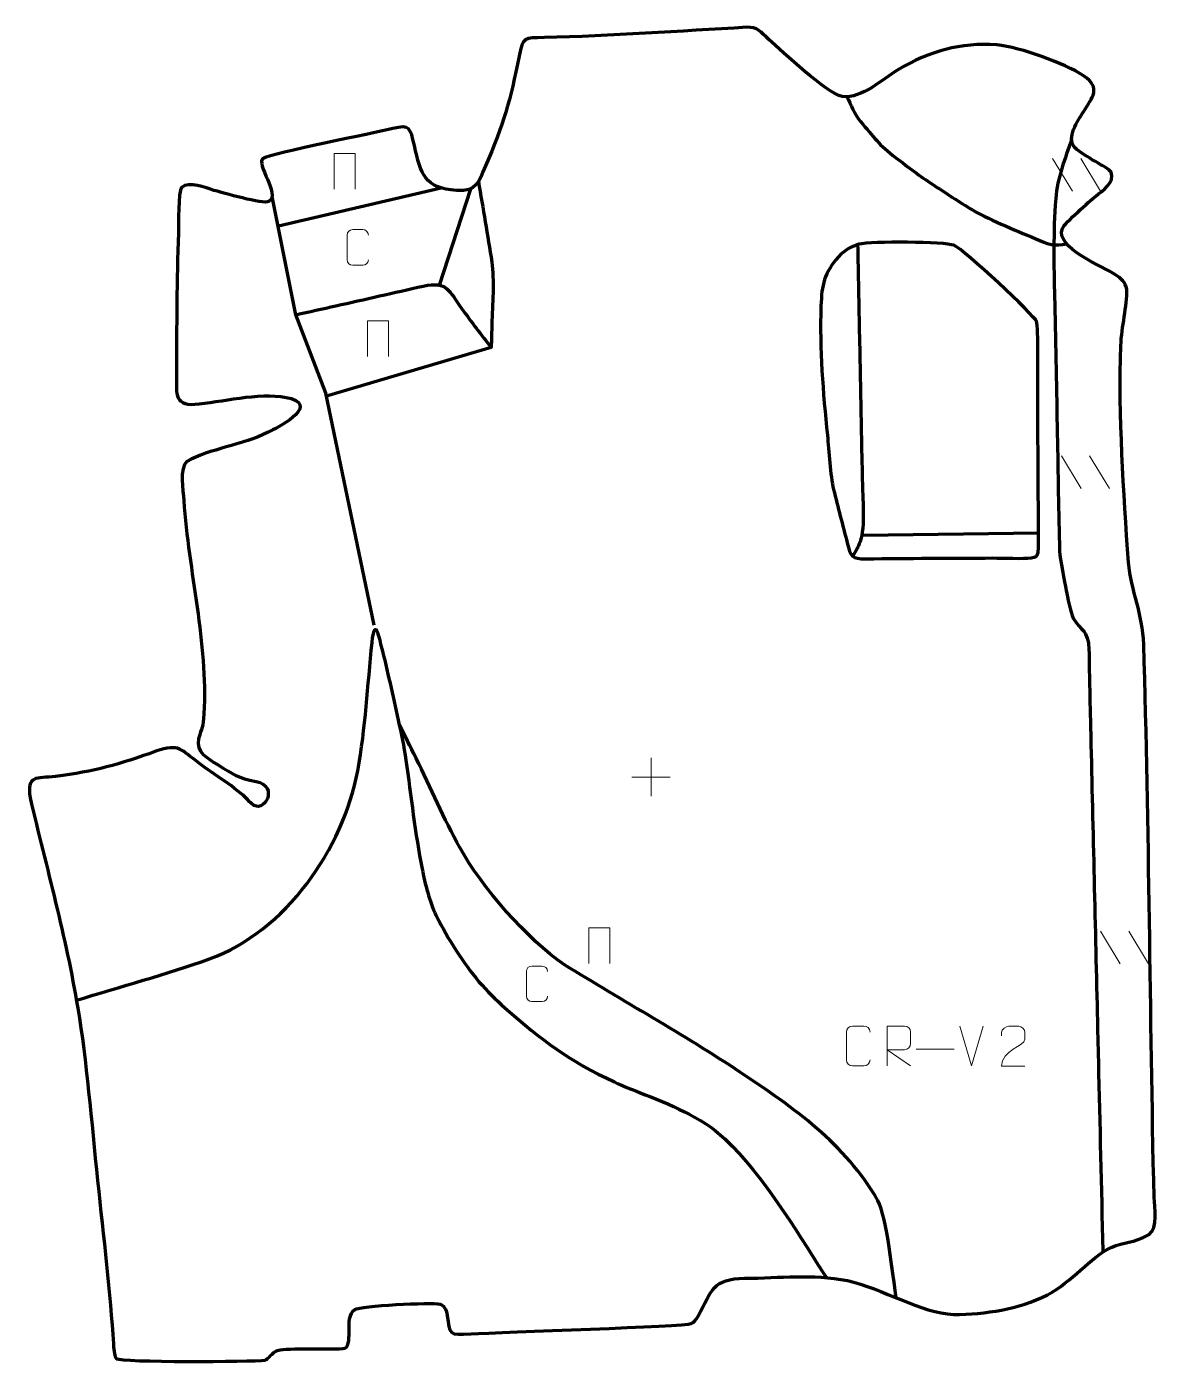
# Model space of a CAD drawing. Header units: millimetres. Extents: x -686 to 24, y 138 to 976.
import ezdxf

# ---------------------------------------------------------------- set-up
doc = ezdxf.new("R2010")
doc.units = ezdxf.units.MM
doc.header["$MEASUREMENT"] = 0
doc.layers.add('layer 2', color=7, linetype='Continuous')
doc.layers.add('layer 3', color=7, linetype='Continuous')

msp = doc.modelspace()

# ---------------------------------------------------------------- linework, layer by layer
at = {"layer": 'layer 2', "color": 142, "lineweight": 158}
for points, knots in [([(-171.4292, 931.9101), (-169.0088, 926.9454), (-166.6042, 920.6526), (-163.0702, 916.511), (-163.0702, 916.511), (-154.6453, 906.6378), (-151.465, 901.6632), (-140.7205, 893.5694), (-140.7205, 893.5694), (-132.9968, 887.7512), (-125.7865, 882.1671), (-117.6832, 876.8515), (-117.6832, 876.8515), (-109.4216, 871.4319), (-101.2574, 865.9892), (-92.7755, 860.9087), (-92.7755, 860.9087), (-80.1055, 853.7315), (-64.1127, 847.6333), (-50.5458, 841.7075), (-50.5458, 841.7075), (-43.3983, 838.5856), (-41.2979, 838.5101), (-33.6715, 839.5677)], [0, 0, 0, 0, 0.14285714, 0.14285714, 0.14285714, 0.14285714, 0.28571429, 0.28571429, 0.28571429, 0.28571429, 0.42857143, 0.42857143, 0.42857143, 0.42857143, 0.57142857, 0.57142857, 0.57142857, 0.57142857, 0.71428571, 0.71428571, 0.71428571, 0.71428571, 1, 1, 1, 1]), ([(-30.5726, 905.3131), (-34.6388, 892.7307), (-39.5568, 881.2152), (-40.5689, 867.9613), (-40.5689, 867.9613), (-42.2081, 846.4956), (-41.7363, 826.8091), (-41.2515, 805.3995), (-41.2515, 805.3995), (-41.2515, 805.3995), (-41.1865, 802.5285), (-41.1865, 802.5285), (-41.1865, 802.5285), (-40.642, 775.0847), (-40.0975, 747.641), (-39.5531, 720.1973), (-39.5531, 720.1973), (-39.0703, 695.8637), (-38.8899, 671.1367), (-38.1004, 646.8595), (-38.1004, 646.8595), (-37.9312, 641.6566), (-35.0264, 627.8631), (-33.9473, 622.2855), (-33.9473, 622.2855), (-33.0991, 617.9017), (-31.4386, 608.8153), (-29.5338, 604.9412), (-29.5338, 604.9412), (-24.6053, 596.4331), (-20.3362, 597.938), (-19.7027, 585.1956), (-19.7027, 585.1956), (-19.4006, 579.1192), (-19.5553, 572.8748), (-19.4441, 566.7695), (-19.4441, 566.7695), (-19.2099, 556.7741), (-18.9758, 546.7787), (-18.7416, 536.7833), (-18.7416, 536.7833), (-17.3365, 476.8111), (-15.9314, 416.8388), (-14.5264, 356.8665), (-14.5264, 356.8665), (-14.2922, 346.8711), (-14.058, 336.8757), (-13.8238, 326.8804), (-13.8238, 326.8804), (-12.8988, 287.3986), (-11.9738, 247.9169), (-11.0488, 208.4351), (-11.0488, 208.4351), (-11.0488, 208.4351), (-11.0137, 206.9358), (-11.0137, 206.9358)], [0, 0, 0, 0, 0.06666667, 0.06666667, 0.06666667, 0.06666667, 0.13333333, 0.13333333, 0.13333333, 0.13333333, 0.2, 0.2, 0.2, 0.2, 0.26666667, 0.26666667, 0.26666667, 0.26666667, 0.33333333, 0.33333333, 0.33333333, 0.33333333, 0.4, 0.4, 0.4, 0.4, 0.46666667, 0.46666667, 0.46666667, 0.46666667, 0.53333333, 0.53333333, 0.53333333, 0.53333333, 0.6, 0.6, 0.6, 0.6, 0.66666667, 0.66666667, 0.66666667, 0.66666667, 0.73333333, 0.73333333, 0.73333333, 0.73333333, 0.8, 0.8, 0.8, 0.8, 0.86666667, 0.86666667, 0.86666667, 0.86666667, 1, 1, 1, 1]), ([(-402.4145, 878.7238), (-399.6481, 861.9775), (-396.533, 844.8417), (-394.0328, 828.1117), (-394.0328, 828.1117), (-392.3979, 817.1713), (-393.6597, 800.9282), (-393.9795, 789.4152), (-393.9795, 789.4152), (-394.1173, 784.4543), (-394.2551, 779.4933), (-394.3929, 774.5324), (-394.3929, 774.5324), (-394.3929, 774.5324), (-497.7187, 744.0791), (-497.7187, 744.0791)], [0, 0, 0, 0, 0.2, 0.2, 0.2, 0.2, 0.4, 0.4, 0.4, 0.4, 0.6, 0.6, 0.6, 0.6, 1, 1, 1, 1]), ([(-467.8165, 600.5035), (-467.8165, 600.5035), (-498.11, 745.9576), (-498.11, 745.9576), (-498.11, 745.9576), (-498.11, 745.9576), (-516.8955, 795.1701), (-516.8955, 795.1701), (-516.8955, 795.1701), (-516.8955, 795.1701), (-531.7487, 869.2588), (-531.7487, 869.2588)], [0, 0, 0, 0, 0.25, 0.25, 0.25, 0.25, 0.5, 0.5, 0.5, 0.5, 1, 1, 1, 1]), ([(-179.8191, 685.6508), (-181.8591, 694.2178), (-182.7423, 710.1478), (-183.6737, 719.5637), (-183.6737, 719.5637), (-186.4173, 746.5218), (-188.683, 773.5642), (-187.703, 800.6953), (-187.703, 800.6953), (-187.2232, 813.9797), (-185.7975, 821.2293), (-176.7581, 831.5349), (-176.7581, 831.5349), (-172.5164, 835.8277), (-168.2892, 838.1516), (-163.8781, 839.3682), (-163.8781, 839.3682), (-156.5424, 841.3914), (-109.767, 840.834), (-104.3187, 838.7027), (-104.3187, 838.7027), (-98.0708, 836.2587), (-53.545, 794.0585), (-52.6344, 791.1182), (-52.6344, 791.1182), (-51.2199, 786.5509), (-51.8332, 756.0664), (-51.8279, 748.8125), (-51.8279, 748.8125), (-51.7838, 738.8554), (-51.7396, 728.8982), (-51.6955, 718.941), (-51.6955, 718.941), (-51.6513, 708.9839), (-51.6072, 699.0267), (-51.563, 689.0695), (-51.563, 689.0695), (-51.5359, 682.9505), (-50.9014, 649.0625), (-51.6375, 646.0187), (-51.6375, 646.0187), (-52.2811, 643.3576), (-52.9088, 643.2814), (-55.8907, 642.7779), (-55.8907, 642.7779), (-60.2185, 642.0471), (-74.3906, 642.665), (-79.8771, 642.6401), (-79.8771, 642.6401), (-106.4297, 642.5197), (-132.9815, 642.4805), (-159.5309, 642.1481), (-159.5309, 642.1481), (-168.3651, 642.0375), (-169.1155, 643.5509), (-171.2683, 652.1327), (-171.2683, 652.1327), (-174.0758, 663.3246), (-177.129, 674.4419), (-179.8191, 685.6508)], [0, 0, 0, 0, 0.0625, 0.0625, 0.0625, 0.0625, 0.125, 0.125, 0.125, 0.125, 0.1875, 0.1875, 0.1875, 0.1875, 0.25, 0.25, 0.25, 0.25, 0.3125, 0.3125, 0.3125, 0.3125, 0.375, 0.375, 0.375, 0.375, 0.4375, 0.4375, 0.4375, 0.4375, 0.5, 0.5, 0.5, 0.5, 0.5625, 0.5625, 0.5625, 0.5625, 0.625, 0.625, 0.625, 0.625, 0.6875, 0.6875, 0.6875, 0.6875, 0.75, 0.75, 0.75, 0.75, 0.8125, 0.8125, 0.8125, 0.8125, 0.875, 0.875, 0.875, 0.875, 1, 1, 1, 1]), ([(-164.73, 839.4719), (-164.5446, 830.0022), (-164.3593, 820.5325), (-164.1739, 811.0628), (-164.1739, 811.0628), (-163.7837, 791.1266), (-163.3934, 771.1904), (-163.0032, 751.2542), (-163.0032, 751.2542), (-162.613, 731.318), (-162.2227, 711.3818), (-161.8325, 691.4456), (-161.8325, 691.4456), (-161.6064, 680.9252), (-159.787, 662.1667), (-163.2364, 652.8381), (-163.2364, 652.8381), (-164.5654, 649.2438), (-165.8718, 647.074), (-167.6683, 643.6762)], [0, 0, 0, 0, 0.16666667, 0.16666667, 0.16666667, 0.16666667, 0.33333333, 0.33333333, 0.33333333, 0.33333333, 0.5, 0.5, 0.5, 0.5, 0.66666667, 0.66666667, 0.66666667, 0.66666667, 1, 1, 1, 1]), ([(-516.8955, 795.1701), (-508.5404, 797.0321), (-500.1853, 798.8941), (-491.8302, 800.7561), (-491.8302, 800.7561), (-473.5177, 804.8331), (-455.3379, 809.0044), (-437.0554, 813.1708), (-437.0554, 813.1708), (-421.5541, 816.3302), (-421.1616, 810.3222), (-412.7431, 798.7631), (-412.7431, 798.7631), (-406.7858, 790.5834), (-400.5599, 782.557), (-394.3929, 774.5324)], [0, 0, 0, 0, 0.2, 0.2, 0.2, 0.2, 0.4, 0.4, 0.4, 0.4, 0.6, 0.6, 0.6, 0.6, 1, 1, 1, 1]), ([(-654.3705, 365.3078), (-626.9778, 373.8252), (-597.8285, 381.7188), (-570.955, 391.2386), (-570.955, 391.2386), (-523.1031, 408.6559), (-487.3913, 460.2849), (-478.0785, 509.0957), (-478.0785, 509.0957), (-473.0509, 536.6687), (-471.9944, 562.2922), (-469.0302, 589.806), (-469.0302, 589.806), (-467.3646, 605.2653), (-465.3687, 595.2479), (-463.3158, 587.1434), (-463.3158, 587.1434), (-459.4158, 571.747), (-456.0869, 556.5424), (-452.7422, 541.0295), (-452.7422, 541.0295), (-450.8654, 532.3478), (-449.1028, 524.6785), (-447.8381, 515.8356), (-447.8381, 515.8356), (-444.661, 493.6217), (-442.1174, 469.5177), (-437.7189, 447.7517), (-437.7189, 447.7517), (-435.8117, 438.3138), (-433.2201, 427.3609), (-429.0103, 418.6894), (-429.0103, 418.6894), (-429.0103, 418.6894), (-428.4778, 417.5924), (-428.4778, 417.5924), (-428.4778, 417.5924), (-421.7678, 404.2102), (-411.737, 388.4066), (-402.0668, 376.9862), (-402.0668, 376.9862), (-396.9659, 371.0535), (-391.6156, 365.8277), (-385.8057, 360.6), (-385.8057, 360.6), (-362.1041, 339.8847), (-346.051, 327.4689), (-317.1376, 314.1011), (-317.1376, 314.1011), (-311.9342, 311.7355), (-306.6959, 309.5841), (-301.381, 307.4851), (-301.381, 307.4851), (-282.786, 300.1874), (-262.8433, 292.2442), (-247.9693, 278.5391), (-247.9693, 278.5391), (-222.8118, 254.0861), (-204.9494, 223.4145), (-186.0458, 194.1653), (-186.0458, 194.1653), (-186.0458, 194.1653), (-184.2696, 191.4219), (-184.2696, 191.4219)], [0, 0, 0, 0, 0.05882353, 0.05882353, 0.05882353, 0.05882353, 0.11764706, 0.11764706, 0.11764706, 0.11764706, 0.17647059, 0.17647059, 0.17647059, 0.17647059, 0.23529412, 0.23529412, 0.23529412, 0.23529412, 0.29411765, 0.29411765, 0.29411765, 0.29411765, 0.35294118, 0.35294118, 0.35294118, 0.35294118, 0.41176471, 0.41176471, 0.41176471, 0.41176471, 0.47058824, 0.47058824, 0.47058824, 0.47058824, 0.52941176, 0.52941176, 0.52941176, 0.52941176, 0.58823529, 0.58823529, 0.58823529, 0.58823529, 0.64705882, 0.64705882, 0.64705882, 0.64705882, 0.70588235, 0.70588235, 0.70588235, 0.70588235, 0.76470588, 0.76470588, 0.76470588, 0.76470588, 0.82352941, 0.82352941, 0.82352941, 0.82352941, 0.88235294, 0.88235294, 0.88235294, 0.88235294, 1, 1, 1, 1]), ([(-140.5963, 178.7736), (-142.5875, 192.6225), (-146.408, 229.0306), (-152.0048, 239.774), (-152.0048, 239.774), (-172.681, 275.4758), (-204.518, 297.6554), (-238.0842, 320.0959), (-238.0842, 320.0959), (-274.1418, 343.9375), (-311.7331, 364.9064), (-348.4935, 387.5605), (-348.4935, 387.5605), (-371.8039, 403.4602), (-400.5073, 436.3295), (-414.1519, 461.157), (-414.1519, 461.157), (-423.9355, 478.9591), (-432.3673, 498.7165), (-441.4801, 517.1018), (-441.4801, 517.1018), (-445.0635, 524.3314), (-448.6567, 531.5559), (-452.2554, 538.7779)], [0, 0, 0, 0, 0.14285714, 0.14285714, 0.14285714, 0.14285714, 0.28571429, 0.28571429, 0.28571429, 0.28571429, 0.42857143, 0.42857143, 0.42857143, 0.42857143, 0.57142857, 0.57142857, 0.57142857, 0.57142857, 0.71428571, 0.71428571, 0.71428571, 0.71428571, 1, 1, 1, 1])]:
    msp.add_open_spline(points, degree=3, knots=knots, dxfattribs=at)
at = {"layer": 'layer 2', "color": 250, "lineweight": 9}
for points, knots in [([(-492.8747, 873.8172), (-492.8747, 873.8172), (-492.8747, 896.1675), (-492.8747, 896.1675), (-492.8747, 896.1675), (-492.8747, 896.1675), (-479.7564, 896.1675), (-479.7564, 896.1675), (-479.7564, 896.1675), (-479.7564, 896.1675), (-479.7564, 873.8172), (-479.7564, 873.8172)], [0, 0, 0, 0, 0.25, 0.25, 0.25, 0.25, 0.5, 0.5, 0.5, 0.5, 1, 1, 1, 1]), ([(-471.4095, 829.6116), (-471.5347, 827.5306), (-473.0369, 826.2054), (-474.9606, 826.1957), (-474.9606, 826.1957), (-477.0492, 826.196), (-479.1378, 826.196), (-481.2261, 826.1957), (-481.2261, 826.1957), (-482.9503, 826.1013), (-484.7167, 827.7892), (-484.7067, 829.596), (-484.7067, 829.596), (-484.7063, 834.7642), (-484.7063, 839.9319), (-484.7067, 845.0993), (-484.7067, 845.0993), (-484.7029, 847.0144), (-483.1384, 848.5543), (-481.2105, 848.5422), (-481.2105, 848.5422), (-479.1275, 848.5422), (-477.044, 848.5422), (-474.9606, 848.5422), (-474.9606, 848.5422), (-473.2171, 848.574), (-471.4334, 847.2381), (-471.4095, 845.0547)], [0, 0, 0, 0, 0.125, 0.125, 0.125, 0.125, 0.25, 0.25, 0.25, 0.25, 0.375, 0.375, 0.375, 0.375, 0.5, 0.5, 0.5, 0.5, 0.625, 0.625, 0.625, 0.625, 0.75, 0.75, 0.75, 0.75, 1, 1, 1, 1]), ([(-471.9173, 769.0422), (-471.9173, 769.0422), (-471.9173, 791.3925), (-471.9173, 791.3925), (-471.9173, 791.3925), (-471.9173, 791.3925), (-458.799, 791.3925), (-458.799, 791.3925), (-458.799, 791.3925), (-458.799, 791.3925), (-458.799, 769.0422), (-458.799, 769.0422)], [0, 0, 0, 0, 0.25, 0.25, 0.25, 0.25, 0.5, 0.5, 0.5, 0.5, 1, 1, 1, 1]), ([(-333.2535, 388.3573), (-333.2535, 388.3573), (-333.2535, 410.7076), (-333.2535, 410.7076), (-333.2535, 410.7076), (-333.2535, 410.7076), (-320.1352, 410.7076), (-320.1352, 410.7076), (-320.1352, 410.7076), (-320.1352, 410.7076), (-320.1352, 388.3573), (-320.1352, 388.3573)], [0, 0, 0, 0, 0.25, 0.25, 0.25, 0.25, 0.5, 0.5, 0.5, 0.5, 1, 1, 1, 1]), ([(-359.0769, 367.8841), (-359.2021, 365.8031), (-360.7043, 364.4779), (-362.628, 364.4682), (-362.628, 364.4682), (-364.7166, 364.4685), (-366.8052, 364.4685), (-368.8935, 364.4682), (-368.8935, 364.4682), (-370.6177, 364.3738), (-372.3841, 366.0617), (-372.3741, 367.8685), (-372.3741, 367.8685), (-372.3737, 373.0367), (-372.3737, 378.2044), (-372.3741, 383.3718), (-372.3741, 383.3718), (-372.3703, 385.2869), (-370.8058, 386.8268), (-368.8779, 386.8147), (-368.8779, 386.8147), (-366.7949, 386.8147), (-364.7114, 386.8147), (-362.628, 386.8147), (-362.628, 386.8147), (-360.8845, 386.8465), (-359.1008, 385.5106), (-359.0769, 383.3272)], [0, 0, 0, 0, 0.125, 0.125, 0.125, 0.125, 0.25, 0.25, 0.25, 0.25, 0.375, 0.375, 0.375, 0.375, 0.5, 0.5, 0.5, 0.5, 0.625, 0.625, 0.625, 0.625, 0.75, 0.75, 0.75, 0.75, 1, 1, 1, 1]), ([(-156.9323, 328.0532), (-157.0721, 325.7298), (-158.7493, 324.2502), (-160.897, 324.2394), (-160.897, 324.2394), (-163.2289, 324.2398), (-165.5608, 324.2398), (-167.8923, 324.2394), (-167.8923, 324.2394), (-169.8173, 324.134), (-171.7894, 326.0185), (-171.7782, 328.0358), (-171.7782, 328.0358), (-171.7778, 333.8059), (-171.7778, 339.5756), (-171.7782, 345.3449), (-171.7782, 345.3449), (-171.774, 347.483), (-170.0273, 349.2022), (-167.8749, 349.1887), (-167.8749, 349.1887), (-165.5492, 349.1887), (-163.2231, 349.1887), (-160.897, 349.1887), (-160.897, 349.1887), (-158.9504, 349.2242), (-156.959, 347.7327), (-156.9323, 345.2951)], [0, 0, 0, 0, 0.125, 0.125, 0.125, 0.125, 0.25, 0.25, 0.25, 0.25, 0.375, 0.375, 0.375, 0.375, 0.5, 0.5, 0.5, 0.5, 0.625, 0.625, 0.625, 0.625, 0.75, 0.75, 0.75, 0.75, 1, 1, 1, 1]), ([(-146.2286, 324.2389), (-146.2286, 324.2389), (-146.2286, 349.1924), (-146.2286, 349.1924), (-146.2286, 349.1924), (-142.6338, 349.1924), (-139.0383, 349.1924), (-135.4431, 349.1924), (-135.4431, 349.1924), (-133.1178, 349.1547), (-131.5605, 347.6647), (-131.5646, 345.2983), (-131.5646, 345.2983), (-131.565, 343.2628), (-131.565, 340.2034), (-131.5646, 338.1674), (-131.5646, 338.1674), (-131.5711, 336.2919), (-133.3834, 334.3501), (-135.3929, 334.331), (-135.3929, 334.331), (-135.3929, 334.331), (-146.2286, 334.331), (-146.2286, 334.331), (-146.2286, 334.331), (-146.2286, 334.331), (-131.5739, 324.2389), (-131.5739, 324.2389)], [0, 0, 0, 0, 0.125, 0.125, 0.125, 0.125, 0.25, 0.25, 0.25, 0.25, 0.375, 0.375, 0.375, 0.375, 0.5, 0.5, 0.5, 0.5, 0.625, 0.625, 0.625, 0.625, 0.75, 0.75, 0.75, 0.75, 1, 1, 1, 1]), ([(-59.8542, 324.0272), (-64.7686, 324.0275), (-69.683, 324.0275), (-74.5971, 324.0272), (-74.5971, 324.0272), (-74.5971, 333.9595), (-59.9461, 336.6007), (-59.8542, 340.911), (-59.8542, 340.911), (-59.8545, 342.3351), (-59.8545, 343.7588), (-59.8542, 345.1821), (-59.8542, 345.1821), (-59.8711, 347.2592), (-61.9939, 348.984), (-63.6649, 349.0013), (-63.6649, 349.0013), (-65.7381, 349.0009), (-67.811, 349.0009), (-69.8834, 349.0013), (-69.8834, 349.0013), (-71.7055, 349.0178), (-74.5302, 347.2257), (-74.5971, 345.1321), (-74.5971, 345.1321), (-74.5971, 345.1321), (-74.5971, 343.0773), (-74.5971, 343.0773)], [0, 0, 0, 0, 0.125, 0.125, 0.125, 0.125, 0.25, 0.25, 0.25, 0.25, 0.375, 0.375, 0.375, 0.375, 0.5, 0.5, 0.5, 0.5, 0.625, 0.625, 0.625, 0.625, 0.75, 0.75, 0.75, 0.75, 1, 1, 1, 1])]:
    msp.add_open_spline(points, degree=3, knots=knots, dxfattribs=at)
for points in [[(-42.4833, 893.1013), (-42.4833, 893.1013), (-30.119, 872.557), (-30.119, 872.557)], [(-24.7534, 893.1013), (-24.7534, 893.1013), (-12.3891, 872.557), (-12.3891, 872.557)], [(-37.0067, 706.657), (-37.0067, 706.657), (-24.6424, 686.1127), (-24.6424, 686.1127)], [(-19.2768, 706.657), (-19.2768, 706.657), (-6.9125, 686.1127), (-6.9125, 686.1127)], [(-294.1753, 517.3042), (-294.1753, 517.3042), (-294.1753, 493.3263), (-294.1753, 493.3263)], [(-306.1642, 505.3152), (-306.1642, 505.3152), (-282.1863, 505.3152), (-282.1863, 505.3152)], [(-12.4905, 408.6957), (-12.4905, 408.6957), (-0.1262, 388.1514), (-0.1262, 388.1514)], [(5.2394, 408.6957), (5.2394, 408.6957), (17.6037, 388.1514), (17.6037, 388.1514)], [(-93.4111, 324.2352), (-93.4111, 324.2352), (-100.7329, 349.1888), (-100.7329, 349.1888)], [(-86.0892, 349.1888), (-86.0892, 349.1888), (-93.411, 324.2352), (-93.411, 324.2352)], [(-128.0967, 334.6589), (-128.0967, 334.6589), (-104.1187, 334.6589), (-104.1187, 334.6589)]]:
    msp.add_open_spline(points, degree=3, dxfattribs=at)
at = {"layer": 'layer 2', "color": 142, "lineweight": 158}
for points in [[(-527.7435, 850.9971), (-527.7435, 850.9971), (-425.7992, 874.6731), (-425.7992, 874.6731)], [(-426.8007, 813.6912), (-426.8007, 813.6912), (-407.2205, 874.1974), (-407.2205, 874.1974)], [(-161.1593, 657.0556), (-161.1593, 657.0556), (-51.4275, 658.5113), (-51.4275, 658.5113)]]:
    msp.add_open_spline(points, degree=3, dxfattribs=at)
at = {"layer": 'layer 3', "color": 242, "lineweight": 158}
msp.add_open_spline([(-587.1198, 678.7674), (-587.4878, 684.6182), (-590.056, 699.1831), (-585.15, 703.1467), (-585.15, 703.1467), (-570.9846, 711.2642), (-550.5659, 713.1966), (-534.1547, 721.4763), (-534.1547, 721.4763), (-528.8794, 724.1378), (-503.1527, 736.7295), (-519.5537, 742.6519), (-519.5537, 742.6519), (-536.7322, 747.1116), (-559.7574, 741.3154), (-577.2669, 739.2594), (-577.2669, 739.2594), (-593.3609, 737.3696), (-591.7807, 744.8096), (-591.664, 758.2546), (-591.664, 758.2546), (-591.6183, 787.9788), (-591.4647, 816.6855), (-590.5093, 846.4314), (-590.5093, 846.4314), (-590.3854, 851.2977), (-590.6157, 872.2079), (-588.489, 875.016), (-588.489, 875.016), (-583.771, 879.2311), (-573.5542, 874.6634), (-568.2018, 873.1473), (-568.2018, 873.1473), (-563.1665, 871.7211), (-537.1309, 864.1606), (-533.7724, 866.1448), (-533.7724, 866.1448), (-526.0004, 870.7363), (-542.8011, 889.9714), (-537.1297, 893.3161), (-537.1297, 893.3161), (-532.1166, 896.2727), (-467.3902, 909.1269), (-456.0396, 911.8556), (-456.0396, 911.8556), (-445.1963, 914.6023), (-445.1401, 912.1271), (-442.56, 901.2437), (-442.56, 901.2437), (-438.3009, 883.326), (-436.6368, 874.5462), (-415.9683, 873.0142), (-415.9683, 873.0142), (-403.3637, 872.4917), (-402.5885, 877.8748), (-397.9733, 888.5083), (-397.9733, 888.5083), (-386.7534, 914.6687), (-382.3497, 929.367), (-376.9484, 957.3298), (-376.9484, 957.3298), (-374.5976, 969.5001), (-373.8262, 968.6573), (-361.0802, 968.9404), (-361.0802, 968.9404), (-319.044, 969.8741), (-276.291, 973.081), (-234.2235, 975.3878), (-234.2235, 975.3878), (-227.4141, 975.7612), (-225.4558, 972.3686), (-220.3656, 967.7928), (-220.3656, 967.7928), (-211.5922, 959.9036), (-184.3193, 934.1183), (-174.4774, 931.9908), (-174.4774, 931.9908), (-161.3874, 930.6565), (-150.2182, 942.4329), (-139.1993, 948.9306), (-139.1993, 948.9306), (-119.5144, 960.2808), (-100.4681, 966.0504), (-77.5121, 964.4381), (-77.5121, 964.4381), (-62.0241, 962.5615), (-35.7876, 953.2966), (-22.7893, 944.8222), (-22.7893, 944.8222), (-11.9834, 937.0731), (-17.3718, 931.781), (-23.1828, 922.4304), (-23.1828, 922.4304), (-26.7061, 916.7611), (-34.2444, 906.1093), (-28.4587, 899.8623), (-28.4587, 899.8623), (-22.6642, 894.257), (-8.3964, 887.9066), (-5.874, 884.6074), (-5.874, 884.6074), (-3.243, 877.9384), (-11.0939, 873.213), (-15.4519, 869.546), (-15.4519, 869.546), (-19.3715, 866.2477), (-34.7608, 853.0389), (-36.3665, 849.1821), (-36.3665, 849.1821), (-41.3441, 837.2266), (-10.4508, 825.2134), (-3.0853, 820.2591), (-3.0853, 820.2591), (0.4477, 817.8826), (3.2804, 815.5296), (3.9451, 811.1627), (3.9451, 811.1627), (4.3541, 800.4511), (0.7199, 787.5454), (0.243, 775.8398), (0.243, 775.8398), (-1.3336, 731.3747), (2.1275, 684.3835), (5.0111, 639.8836), (5.0111, 639.8836), (6.8978, 621.4187), (13.9621, 607.9393), (14.6137, 588.4584), (14.6137, 588.4584), (18.1713, 472.861), (18.4463, 357.3277), (21.0958, 241.7549), (21.0958, 241.7549), (21.4531, 235.6764), (23.7318, 222.3419), (17.9952, 218.3958), (17.9952, 218.3958), (7.5681, 212.654), (2.6482, 214.1271), (-5.8304, 210.3234), (-5.8304, 210.3234), (-19.323, 203.7987), (-30.0681, 188.9623), (-45.7153, 180.6498), (-45.7153, 180.6498), (-64.4198, 171.4314), (-84.0044, 168.4967), (-104.6848, 168.325), (-104.6848, 168.325), (-124.6779, 169.0513), (-149.4827, 184.789), (-171.1504, 189.5549), (-171.1504, 189.5549), (-193.7282, 194.0322), (-213.0226, 191.048), (-235.5494, 191.0533), (-235.5494, 191.0533), (-255.5426, 190.7884), (-256.0717, 183.3229), (-264.696, 167.3382), (-264.696, 167.3382), (-266.0539, 164.8213), (-267.4304, 163.3971), (-268.993, 162.6019), (-268.993, 162.6019), (-272.4092, 160.8633), (-388.2356, 157.3026), (-406.9635, 156.1321), (-406.9635, 156.1321), (-421.4063, 155.2294), (-420.206, 155.8429), (-422.0044, 167.7231), (-422.0044, 167.7231), (-422.6558, 172.0263), (-424.1511, 173.9633), (-426.4381, 174.7664), (-426.4381, 174.7664), (-432.0511, 176.2109), (-476.6019, 173.6336), (-479.8296, 171.4846), (-479.8296, 171.4846), (-487.5059, 166.3737), (-479.4383, 147.479), (-487.4676, 146.9024), (-487.4676, 146.9024), (-497.0541, 146.3188), (-521.1853, 147.698), (-528.2563, 145.7211), (-528.2563, 145.7211), (-531.5616, 144.797), (-534.2629, 140.0318), (-536.0271, 139.7117), (-536.0271, 139.7117), (-544.7168, 138.5657), (-627.0397, 138.3371), (-629.2188, 140.5932), (-629.2188, 140.5932), (-630.4673, 141.8856), (-630.9098, 144.9132), (-631.2157, 149.806), (-631.2157, 149.806), (-633.1903, 181.3872), (-637.4372, 216.6945), (-641.1317, 252.2458), (-641.1317, 252.2458), (-645.0228, 289.6894), (-648.0243, 327.4492), (-653.5307, 360.3967), (-653.5307, 360.3967), (-661.0458, 405.3626), (-673.0512, 448.1447), (-683.4655, 492.3532), (-683.4655, 492.3532), (-685.554, 506.6996), (-679.7176, 504.2294), (-667.4825, 505.6758), (-667.4825, 505.6758), (-642.746, 508.8338), (-627.9076, 513.2083), (-604.5847, 521.4261), (-604.5847, 521.4261), (-589.6133, 526.4813), (-589.3155, 522.741), (-577.3158, 513.7288), (-577.3158, 513.7288), (-568.7658, 507.3074), (-553.6466, 498.2294), (-547.0351, 491.0957), (-547.0351, 491.0957), (-546.2269, 490.2238), (-545.4594, 489.4558), (-544.6105, 488.6231), (-544.6105, 488.6231), (-536.7447, 481.1583), (-527.0518, 499.8132), (-541.7172, 502.5655), (-541.7172, 502.5655), (-553.2519, 504.7552), (-555.9141, 506.9822), (-565.9339, 513.0746), (-565.9339, 513.0746), (-571.9482, 516.7315), (-580.0006, 521.129), (-577.8019, 529.273), (-577.8019, 529.273), (-575.8509, 536.4991), (-574.9677, 536.1932), (-574.4776, 544.8294), (-574.4776, 544.8294), (-571.9237, 589.8377), (-584.1769, 633.9587), (-587.1198, 678.7674)], degree=3, knots=[0, 0, 0, 0, 0.015625, 0.015625, 0.015625, 0.015625, 0.03125, 0.03125, 0.03125, 0.03125, 0.046875, 0.046875, 0.046875, 0.046875, 0.0625, 0.0625, 0.0625, 0.0625, 0.078125, 0.078125, 0.078125, 0.078125, 0.09375, 0.09375, 0.09375, 0.09375, 0.109375, 0.109375, 0.109375, 0.109375, 0.125, 0.125, 0.125, 0.125, 0.140625, 0.140625, 0.140625, 0.140625, 0.15625, 0.15625, 0.15625, 0.15625, 0.171875, 0.171875, 0.171875, 0.171875, 0.1875, 0.1875, 0.1875, 0.1875, 0.203125, 0.203125, 0.203125, 0.203125, 0.21875, 0.21875, 0.21875, 0.21875, 0.234375, 0.234375, 0.234375, 0.234375, 0.25, 0.25, 0.25, 0.25, 0.265625, 0.265625, 0.265625, 0.265625, 0.28125, 0.28125, 0.28125, 0.28125, 0.296875, 0.296875, 0.296875, 0.296875, 0.3125, 0.3125, 0.3125, 0.3125, 0.328125, 0.328125, 0.328125, 0.328125, 0.34375, 0.34375, 0.34375, 0.34375, 0.359375, 0.359375, 0.359375, 0.359375, 0.375, 0.375, 0.375, 0.375, 0.390625, 0.390625, 0.390625, 0.390625, 0.40625, 0.40625, 0.40625, 0.40625, 0.421875, 0.421875, 0.421875, 0.421875, 0.4375, 0.4375, 0.4375, 0.4375, 0.453125, 0.453125, 0.453125, 0.453125, 0.46875, 0.46875, 0.46875, 0.46875, 0.484375, 0.484375, 0.484375, 0.484375, 0.5, 0.5, 0.5, 0.5, 0.515625, 0.515625, 0.515625, 0.515625, 0.53125, 0.53125, 0.53125, 0.53125, 0.546875, 0.546875, 0.546875, 0.546875, 0.5625, 0.5625, 0.5625, 0.5625, 0.578125, 0.578125, 0.578125, 0.578125, 0.59375, 0.59375, 0.59375, 0.59375, 0.609375, 0.609375, 0.609375, 0.609375, 0.625, 0.625, 0.625, 0.625, 0.640625, 0.640625, 0.640625, 0.640625, 0.65625, 0.65625, 0.65625, 0.65625, 0.671875, 0.671875, 0.671875, 0.671875, 0.6875, 0.6875, 0.6875, 0.6875, 0.703125, 0.703125, 0.703125, 0.703125, 0.71875, 0.71875, 0.71875, 0.71875, 0.734375, 0.734375, 0.734375, 0.734375, 0.75, 0.75, 0.75, 0.75, 0.765625, 0.765625, 0.765625, 0.765625, 0.78125, 0.78125, 0.78125, 0.78125, 0.796875, 0.796875, 0.796875, 0.796875, 0.8125, 0.8125, 0.8125, 0.8125, 0.828125, 0.828125, 0.828125, 0.828125, 0.84375, 0.84375, 0.84375, 0.84375, 0.859375, 0.859375, 0.859375, 0.859375, 0.875, 0.875, 0.875, 0.875, 0.890625, 0.890625, 0.890625, 0.890625, 0.90625, 0.90625, 0.90625, 0.90625, 0.921875, 0.921875, 0.921875, 0.921875, 0.9375, 0.9375, 0.9375, 0.9375, 0.953125, 0.953125, 0.953125, 0.953125, 0.96875, 0.96875, 0.96875, 0.96875, 1, 1, 1, 1], dxfattribs=at)

doc.saveas('drawing.dxf')
